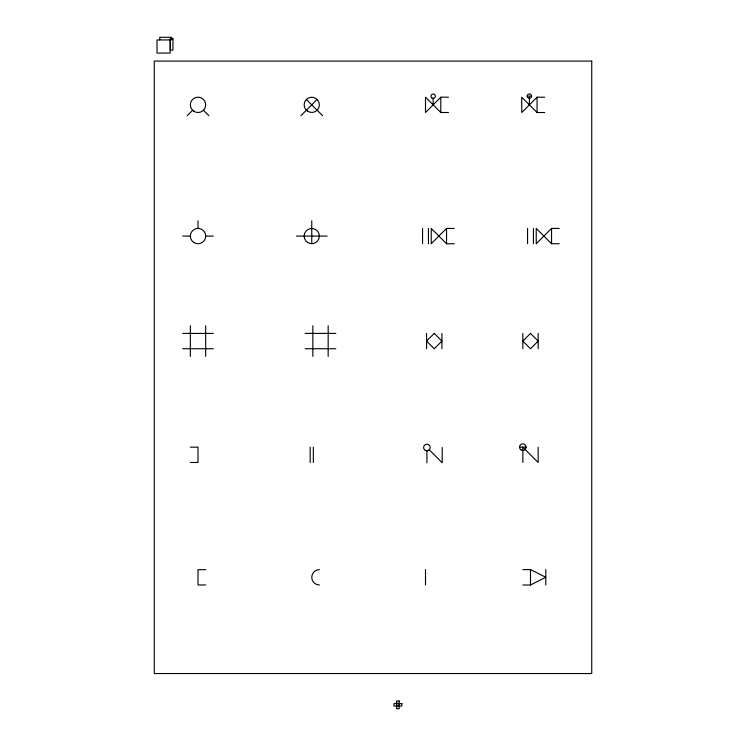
<?xml version="1.0" encoding="UTF-8"?>
<svg xmlns="http://www.w3.org/2000/svg" width="746" height="746" viewBox="0 0 746 746"><rect width="100%" height="100%" fill="white"/><g stroke="black" fill="none" stroke-linecap="round" stroke-linejoin="round"><path stroke-width="1.12" d="M187.181 115.667L192.599 110.259M300.927 115.667L317.134 99.46M448.467 97.185L440.811 97.185L425.5 112.497L425.5 97.185L440.811 112.497L448.467 112.497M544.711 97.204L537.055 97.204L521.743 112.525L521.743 97.204L537.055 112.525L544.711 112.525M454.211 228.425L446.546 228.425L431.235 243.737L431.235 228.425L446.546 243.737L454.211 243.737M559.202 228.425L551.546 228.425L536.225 243.737L536.225 228.425L551.546 243.737L559.202 243.737M522.834 585.004L530.49 585.004L545.802 577.264L530.49 569.608L522.834 569.608M527.208 96.113L531.59 96.113A2.191 2.191 0 0 1 528.299 98.006A2.191 2.191 0 0 1 528.299 94.22A2.191 2.191 0 0 1 531.59 96.113M182.695 236.081L190.351 236.081M205.672 236.081L213.328 236.081M296.442 236.081L327.065 236.081M182.695 333.415L213.328 333.415M305.189 333.415L335.821 333.415M182.695 348.727L213.328 348.727M305.189 348.727L335.821 348.727M190.351 447.152L198.016 447.152L198.016 462.473L190.351 462.473M519.542 447.152L526.117 447.152M205.672 569.646L198.016 569.646L198.016 584.967L205.672 584.967M396.62 703.45L399.194 703.45M396.62 706.238L399.194 706.238M306.373 99.46L322.58 115.667M203.425 110.259L208.843 115.667M429.23 449.801L442.219 462.79L442.219 447.479M551.546 228.425L551.546 243.737M545.802 569.608L545.802 584.92M538.174 333.425L538.174 348.746M538.146 447.152L538.146 462.473L522.834 447.152L522.834 462.473M537.055 97.204L537.055 112.525M533.427 228.425L533.427 243.737M530.49 569.608L530.49 585.004M529.399 97.204L529.399 104.869M527.553 228.425L527.553 243.737M522.834 333.425L522.834 348.746M446.546 228.425L446.546 243.737M441.921 333.415L441.921 348.727M440.811 97.185L440.811 112.497M433.156 98.388L433.156 104.841M428.437 228.425L428.437 243.737M426.908 450.761L426.908 462.79M426.572 333.415L426.572 348.727M425.5 569.646L425.5 584.967M422.553 228.425L422.553 243.737M399.241 703.609L399.241 706.08M328.165 325.76L328.165 356.383M313.329 447.152L313.329 462.473M312.844 325.76L312.844 356.383M311.753 220.769L311.753 243.69M310.177 447.152L310.177 462.473M205.672 325.76L205.672 356.383M198.016 220.769L198.016 228.425M190.351 325.76L190.351 356.383M170.135 39.958L170.135 53.078L157.005 53.078L157.005 39.958L171.655 39.92L171.655 37.3L159.756 37.3L159.756 39.92M319.419 584.967A7.665 7.665 0 0 1 311.753 577.301A7.665 7.665 0 0 1 319.419 569.636M434.247 333.397L426.572 341.071L434.247 348.746L441.921 341.071L434.247 333.397M530.499 333.415L522.834 341.09L530.499 348.755L538.174 341.09L530.499 333.415M172.96 38.615L170.34 38.615L170.34 50.103L172.96 50.103L172.96 38.615M591.737 61.097L154.263 61.097L154.263 673.545L591.737 673.545L591.737 61.097M399.194 700.988L396.62 700.988L396.62 708.7L399.194 708.7L399.194 700.988M401.824 703.609L393.991 703.609L393.991 706.08L401.824 706.08L401.824 703.609M520.988 449.875A3.282 3.282 0 0 0 526.107 447.395A3.282 3.282 0 0 0 521.398 444.196A3.282 3.282 0 0 0 520.988 449.875M425.267 450.323A3.282 3.282 0 0 0 430.19 447.479A3.282 3.282 0 0 0 425.267 444.625A3.282 3.282 0 0 0 425.267 450.323M307.716 242.525A7.609 7.609 0 0 0 319.363 236.361A7.609 7.609 0 0 0 308.191 229.358A7.609 7.609 0 0 0 307.716 242.525M193.718 242.422A7.656 7.656 0 0 0 205.654 236.631A7.656 7.656 0 0 0 194.669 229.19A7.656 7.656 0 0 0 193.718 242.422M431.925 98.006A2.191 2.191 0 0 0 435.338 96.346A2.191 2.191 0 0 0 432.195 94.22A2.191 2.191 0 0 0 431.925 98.006M307.594 111.21A7.609 7.609 0 0 0 319.353 105.261A7.609 7.609 0 0 0 308.312 98.052A7.609 7.609 0 0 0 307.594 111.21M193.718 111.182A7.656 7.656 0 0 0 205.654 105.391A7.656 7.656 0 0 0 194.669 97.95A7.656 7.656 0 0 0 193.718 111.182"/></g></svg>
